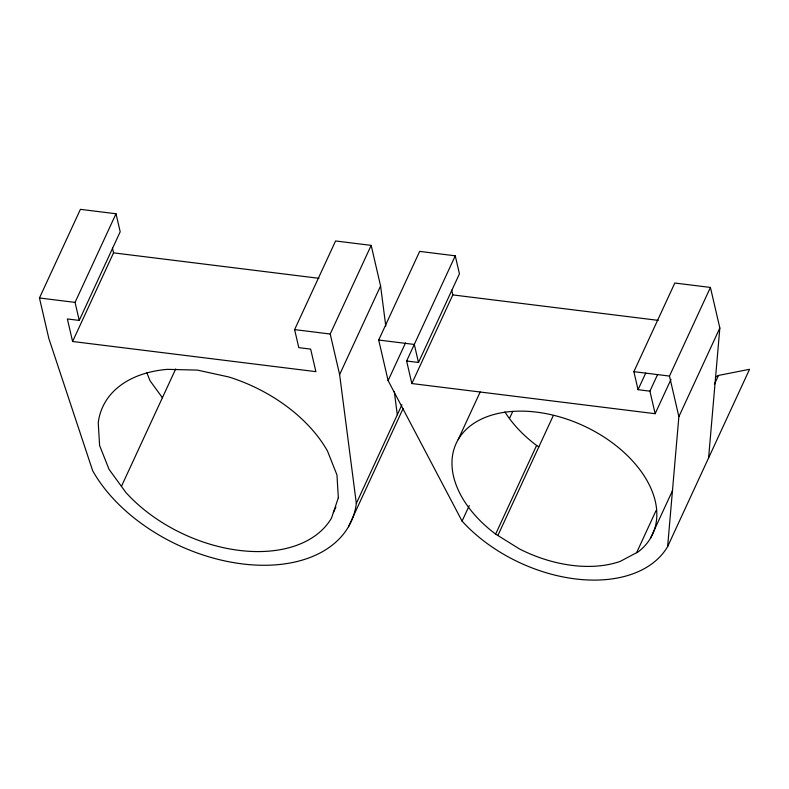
<?xml version="1.0" encoding="UTF-8"?>
<svg xmlns="http://www.w3.org/2000/svg" width="789" height="789" viewBox="0 0 789 789"><rect width="100%" height="100%" fill="white"/><g stroke="black" fill="none" stroke-linecap="round" stroke-linejoin="round"><path stroke-width="1.18" d="M667.632 546.58L678.875 416.641L669.476 376.077L710.425 287.433L674.822 283.024L633.873 371.658L638.045 389.687L649.919 391.166L655.146 413.702L411.848 383.543L406.621 361.007L455.263 255.814L419.659 251.395L378.7 340.039L388.109 380.604L462.078 521.105A127.276 81.642 24.8 0 0 667.632 546.58L749.55 369.301L718.503 375.426L715.386 377.083M708.591 457.945L719.834 328.007L710.425 287.433M401.907 404.796L356.342 503.412A146.369 93.891 24.8 0 1 242.331 563.908A146.369 93.891 24.8 0 1 92.678 470.737L48.859 338.55L39.45 297.986L80.409 209.351L116.013 213.76L120.194 231.788L79.235 320.423L67.371 318.953L72.598 341.489L315.886 371.649L310.659 349.113L298.794 347.643L294.613 329.605L335.572 240.97L371.175 245.379L380.584 285.953L385.782 326.054M79.235 320.423L75.054 302.394L116.013 213.76M72.598 341.489L113.547 252.855L112.452 248.111M121.437 486.369L175.71 368.927M356.342 503.412L339.625 374.588L330.216 334.023L371.175 245.379M339.625 374.588L380.584 285.953M388.109 380.604L405.516 342.929M333.343 512.633L335.897 507.09M406.621 361.007L418.486 362.476L459.445 273.842L455.263 255.814M411.848 383.543L452.807 294.908L451.702 290.165M348.501 526.727L403.11 408.534M458.153 439.631L480.166 391.985M462.078 521.105L469.248 505.591M509.684 418.062L512.761 411.414M495.64 534.114A108.182 69.393 24.8 0 1 470.5 425.744A108.182 69.393 24.8 0 1 613.171 443.428A108.182 69.393 24.8 0 1 638.301 551.797L620.233 561.383A108.182 69.393 24.8 0 1 519.349 548.878L495.64 534.114L536.589 445.469A108.182 69.393 24.8 0 1 504.891 411.897M497.879 535.514L553.178 415.852M638.045 389.687L645.727 373.069M649.919 391.166L657.592 374.538M655.146 413.702L671.015 379.351M678.875 416.641L719.834 328.007M636.595 552.704L656.044 510.601M714.41 384.292L718.503 375.426M650.649 537.911L672.662 490.265M113.547 252.855L318.943 278.31M452.807 294.908L658.204 320.364M39.45 297.986L75.054 302.394M294.613 329.605L330.216 334.023M378.7 340.039L414.304 344.448L418.486 362.476M633.873 371.658L669.476 376.077M536.589 445.469L538.838 446.87M162.396 397.735L150.018 380.722L146.862 372.783M394.303 391.679L397.301 414.767M338.333 497.78L331.518 518.048A127.276 81.642 24.8 0 1 125.954 492.573L109.06 469.366L99.601 445.529L98.24 422.697A127.276 81.642 24.8 0 1 167.376 369.36L197.378 370.09L228.81 376.974A127.276 81.642 24.8 0 1 327.514 451.111L336.962 474.948L338.333 497.78"/></g></svg>
